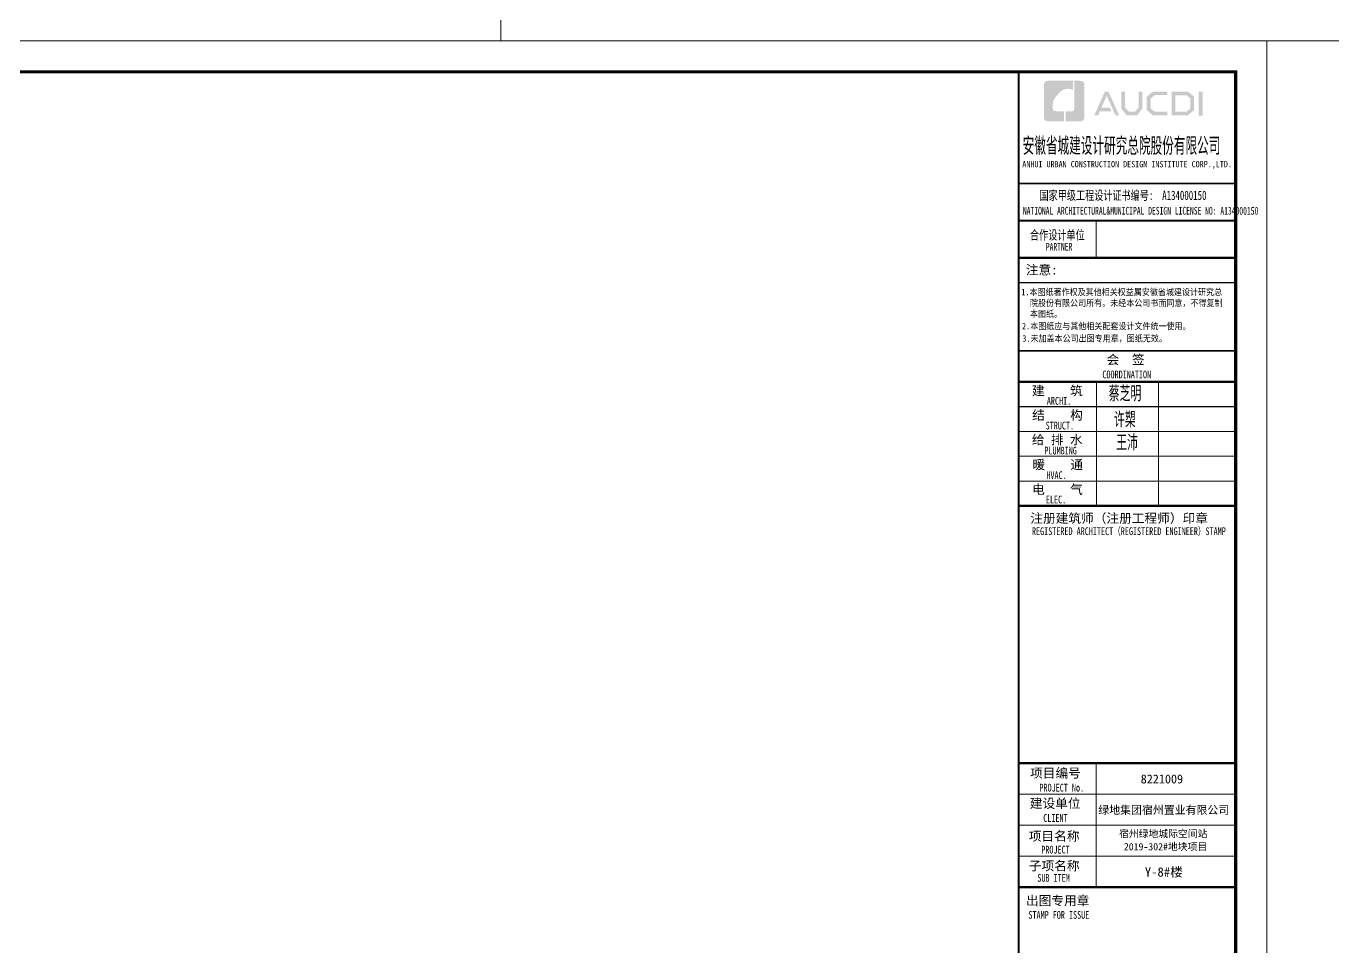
# Model space of a CAD drawing. Extents: x 3753737 to 4713801, y -857380 to 24339.
# Drawn here: x 4499036 to 4541179, y -658802 to -629102 of the extents above; entities that cross this region are included whole.
import ezdxf

# ---------------------------------------------------------------- set-up
doc = ezdxf.new("R2010")
doc.units = 0
doc.header["$LTSCALE"] = 1000
doc.header["$MEASUREMENT"] = 0
doc.layers.get('0').update_dxf_attribs({"linetype": 'CONTINUOUS'})
for name, color, linetype in [('!!电气', 1, 'CONTINUOUS'), ('PUB_TITLE', 4, 'CONTINUOUS'), ('图签文字', 4, 'CONTINUOUS')]:
    doc.layers.add(name, color=color, linetype=linetype)
doc.layers.add('图框', color=147, linetype='CONTINUOUS', lineweight=20)
doc.layers.add('图签', color=147, linetype='CONTINUOUS', lineweight=18)
doc.styles.add('HT', font='simhei.ttf')
doc.styles.add('宋体', font='', dxfattribs={"height": 4})
doc.styles.add('建筑图签-1', font='simhei.ttf', dxfattribs={"width": 0.7})
doc.styles.add('建筑图签-2', font='TXT.shx', dxfattribs={"width": 0.5, "bigfont": 'HZTXT.shx'})
doc.styles.get('宋体').set_extended_font_data('SimSun')

# ---------------------------------------------------------------- blocks, each defined once
blk = doc.blocks.new('院标1')
h = blk.add_hatch(color=150)
h.dxf.hatch_style = 1
h.set_gradient(color1=(33, 113, 253), color2=(33, 113, 253), tint=1, name='INVCURVED')
edge = h.paths.add_edge_path()
edge.add_spline(control_points=[(116373, 648379), (116379, 648379), (116382, 648379), (116391, 648379), (116391, 648379), (116391, 648379), (116616, 648379), (116616, 648379), (116616, 648379), (116616, 648379), (116616, 648054), (116616, 648054), (116616, 648054), (116616, 648054), (116108, 648054), (116108, 648054), (116108, 648054), (116028, 648054), (115963, 648111), (115963, 648199), (115963, 648199), (115963, 648199), (115963, 649215), (115963, 649215), (115963, 649215), (115963, 649295), (116018, 649360), (116108, 649360), (116108, 649360), (116108, 649360), (116897, 649360), (116897, 649360), (116897, 649360), (116897, 649360), (116897, 649080), (116897, 649080), (116897, 649080), (116897, 649080), (116566, 649140), (116356, 648859), (116356, 648859), (116245, 648719), (116240, 648545), (116247, 648466), (116247, 648466), (116254, 648386), (116247, 648466), (116247, 648466), (116247, 648466), (116247, 648466), (116258, 648374), (116373, 648379)], knot_values=[0, 0, 0, 0, 0.071429, 0.071429, 0.071429, 0.107143, 0.142857, 0.142857, 0.142857, 0.178571, 0.214286, 0.214286, 0.214286, 0.25, 0.285714, 0.285714, 0.285714, 0.321429, 0.357143, 0.357143, 0.357143, 0.392857, 0.428571, 0.428571, 0.428571, 0.464286, 0.5, 0.5, 0.5, 0.535714, 0.571429, 0.571429, 0.571429, 0.607143, 0.642857, 0.642857, 0.642857, 0.678571, 0.714286, 0.714286, 0.714286, 0.75, 0.785714, 0.785714, 0.785714, 0.821429, 0.857143, 0.857143, 0.857143, 0.928571, 1, 1, 1, 1], degree=3, periodic=0)
h = blk.add_hatch(color=150)
h.dxf.hatch_style = 1
h.set_gradient(color1=(33, 113, 253), color2=(33, 113, 253), tint=1, name='INVCURVED')
edge = h.paths.add_edge_path()
edge.add_spline(control_points=[(117268, 649215), (117268, 649215), (117268, 648199), (117268, 648199), (117268, 648199), (117268, 648114), (117212, 648054), (117123, 648054), (117123, 648054), (117123, 648054), (116663, 648054), (116663, 648054), (116663, 648054), (116663, 648054), (116663, 648379), (116663, 648379), (116663, 648379), (116663, 648379), (116865, 648379), (116865, 648379), (116865, 648379), (116907, 648379), (116941, 648413), (116941, 648455), (116941, 648455), (116941, 648455), (116941, 649360), (116941, 649360), (116941, 649360), (116941, 649360), (117123, 649360), (117123, 649360), (117123, 649360), (117204, 649360), (117268, 649306), (117268, 649215)], knot_values=[0, 0, 0, 0, 0.1, 0.1, 0.1, 0.15, 0.2, 0.2, 0.2, 0.25, 0.3, 0.3, 0.3, 0.35, 0.4, 0.4, 0.4, 0.45, 0.5, 0.5, 0.5, 0.55, 0.6, 0.6, 0.6, 0.65, 0.7, 0.7, 0.7, 0.75, 0.8, 0.8, 0.8, 0.9, 1, 1, 1, 1], degree=3, periodic=0)
blk = doc.blocks.new('A$C40947EF6')
at = {"layer": 'PUB_TITLE'}
h = blk.add_hatch(color=4, dxfattribs=at)
h.paths.add_polyline_path([(5808, 56058), (5934, 56058), (5934, 55288), (5808, 55288)])
h.paths.add_polyline_path([(5056, 55942), (5056, 55416), (5416, 55416), (5540, 55522), (5540, 55841), (5420, 55942)], flags=16)
h.paths.add_polyline_path([(4938, 56060), (4938, 55297), (5460, 55297), (5659, 55468), (5659, 55896), (5463, 56060)])
h.paths.add_polyline_path([(4795, 56063), (4795, 55948), (4388, 55948), (4255, 55837), (4255, 55517), (4388, 55415), (4797, 55415), (4797, 55293), (4333, 55293), (4131, 55467), (4131, 55896), (4329, 56063)])
h.paths.add_polyline_path([(3312, 56061), (3432, 56061), (3432, 55551), (3546, 55419), (3757, 55419), (3871, 55551), (3871, 56061), (3985, 56061), (3985, 55514), (3821, 55297), (3483, 55297), (3312, 55516)])
h.paths.add_polyline_path([(2780, 56060), (2897, 56060), (3239, 55296), (3123, 55296), (2842, 55930), (2667, 55542), (2938, 55542), (2999, 55426), (2618, 55426), (2559, 55294), (2436, 55294)])
for points, const_width in [([(0, 50700), (7000, 50700)], 70), ([(0, 49899), (7000, 49899)], 35)]:
    blk.add_lwpolyline(points, dxfattribs=dict(const_width=const_width))
at = {"layer": '图框'}
for p, q in [((0, 53100), (7000, 53100)), ((0, 53100), (7000, 53100)), ((0, 51900), (7000, 51900))]:
    blk.add_line(p, q, dxfattribs=at)
for points, const_width in [([(0, -700), (0, 56700)], 70), ([(0, 53100), (7000, 53100)], 60), ([(0, 51900), (7000, 51900)], 60), ([(0, 51900), (7000, 51900)], 60), ([(2500, 51900), (2500, 50700)], 35), ([(0, 50700), (7000, 50700)], 60), ([(8, 47700), (7008, 47700)], 60), ([(8, 46700), (7008, 46700)], 70), ([(8, 46700), (7008, 46700)], 70), ([(2508, 46700), (2508, 42700)], 35), ([(4508, 46700), (4508, 42700)], 35), ([(8, 45900), (7008, 45900)], 35), ([(8, 45100), (7008, 45100)], 35), ([(8, 44300), (7008, 44300)], 35), ([(8, 43500), (7008, 43500)], 35), ([(8, 42700), (7008, 42700)], 70), ([(0, 34400), (7000, 34400)], 70), ([(0, 34400), (7000, 34400)], 70), ([(2500, 30400), (2500, 34400)], 35), ([(0, 33400), (7000, 33400)], 35), ([(0, 32400), (7000, 32400)], 35), ([(0, 31400), (7000, 31400)], 35), ([(7000, 30400), (0, 30400)], 70)]:
    blk.add_lwpolyline(points, dxfattribs=dict(at, const_width=const_width))
blk.add_blockref('院标1', (-115149, -592949))
at = {"layer": 'PUB_TITLE', "style": 'HT', "width": 0.88}
for s, p in [('1.本图纸著作权及其他相关权益属安徽省城建设计研究总', (86, 49493)), ('院股份有限公司所有。未经本公司书面同意，不得复制', (365, 49139)), ('本图纸。', (365, 48789)), (' 2.本图纸应与其他相关配套设计文件统一使用。 ', (-25, 48392)), ('3.未加盖本公司出图专用章，图纸无效。', (118, 47997))]:
    blk.add_text(s, height=210, dxfattribs=at).set_placement(p)
at = {"layer": '图签', "color": 154, "style": '宋体'}
for s, height, p in [('8221009', 286.7, (3937, 33747)), ('绿地集团宿州置业有限公司', 258.01, (2568, 32762)), ('宿州绿地城际空间站', 232.2, (3238, 32009)), ('2019-302#地块项目', 232.21, (3392, 31591))]:
    blk.add_text(s, height=height, dxfattribs=at).set_placement(p)
at = {"layer": '图签文字', "color": 7, "style": '建筑图签-1'}
for s, height, width, p in [('安徽省城建设计研究总院股份有限公司', 500, 0.55, (128, 54077)), ('国家甲级工程设计证书编号:  A134000150', 300, 0.7, (672, 52567)), ('合作设计单位', 300, 0.7, (365, 51290))]:
    blk.add_text(s, height=height, dxfattribs=dict(at, width=width)).set_placement(p)
at = {"layer": '图签文字', "linetype": 'Continuous', "style": '建筑图签-1', "width": 0.91}
blk.add_text('ANHUI URBAN CONSTRUCTION DESIGN INSTITUTE CORP.,LTD.', height=200, dxfattribs=at).set_placement((118, 53622))
at = {"layer": '图签文字', "style": '建筑图签-1'}
for s, width, p in [('NATIONAL ARCHITECTURAL&MUNICIPAL DESIGN LICENSE NO: A134000150', 0.6, (137, 52094)), ('PARTNER', 0.6, (875, 50933)), ('COORDINATION', 0.7, (2700, 46813)), ('ARCHI.', 0.7, (909, 45961)), ('STRUCT.', 0.7, (870, 45165)), ('PLUMBING', 0.7, (829, 44358)), ('HVAC.', 0.7, (894, 43565)), ('ELEC.', 0.7, (878, 42780)), ('REGISTERED ARCHITECT（REGISTERED ENGINEER）STAMP', 0.7, (429, 41758)), ('PROJECT No.', 0.7, (670, 33485, -1799)), ('CLIENT', 0.7, (794, 32506)), ('PROJECT', 0.7, (729, 31486)), ('SUB ITEM', 0.7, (602, 30575)), ('STAMP FOR ISSUE', 0.7, (313, 29381))]:
    blk.add_text(s, height=250, dxfattribs=dict(at, width=width)).set_placement(p)
at = {"layer": '图签文字', "color": 7, "style": '建筑图签-1'}
for s, p in [('注意:', (231, 50163)), ('会  签', (2835, 47267)), ('建    筑', (430, 46266)), ('结    构', (434, 45479)), ('给 排 水', (425, 44685)), ('暖    通', (443, 43882)), ('电    气', (433, 43082)), ('注册建筑师（注册工程师）印章', (375, 42153)), ('项目编号', (368, 33932)), ('建设单位', (360, 32955)), ('项目名称', (327, 31897)), ('子项名称', (327, 30940)), ('出图专用章', (236, 29818))]:
    blk.add_text(s, height=300, dxfattribs=at).set_placement(p)
at = {"layer": '图签文字', "color": 1, "style": '建筑图签-2', "width": 0.7}
for s, p in [('蔡芝明', (2906, 46071)), ('许槊', (3075, 45228)), ('王沛', (3146, 44487))]:
    blk.add_text(s, height=500, dxfattribs=at).set_placement(p)
at = {"layer": '图签文字', "color": 2, "style": '建筑图签-1'}
blk.add_text('Y-8#楼', height=300, dxfattribs=at).set_placement((4069, 30741))

msp = doc.modelspace()

# ---------------------------------------------------------------- linework, layer by layer
at = {"layer": '图框'}
for points in [[(4454946.2, -587623), (4514346, -587623), (4514346, -629577.2), (4454946.2, -629577.2)], [(4514346, -587623), (4573745.8, -587623), (4573745.8, -629577.2), (4514346, -629577.2)], [(4454946.2, -629577.2), (4539046.2, -629577.2), (4539046.2, -688977.2), (4454946.2, -688977.2)], [(4539046.2, -629577.2), (4623146.2, -629577.2), (4623146.2, -688977.2), (4539046.2, -688977.2)]]:
    msp.add_lwpolyline(points, close=True, dxfattribs=at)
at = {"layer": '图框', "const_width": 100}
msp.add_lwpolyline([(4538046.2, -687977.2), (4538046.2, -630577.2), (4457446.2, -630577.2), (4457446.2, -687977.2)], close=True, dxfattribs=at)

# ---------------------------------------------------------------- block references
at = {"layer": '!!电气'}
msp.add_blockref('A$C40947EF6', (4531046.2, -687276.8), dxfattribs=at)

doc.saveas('drawing.dxf')
